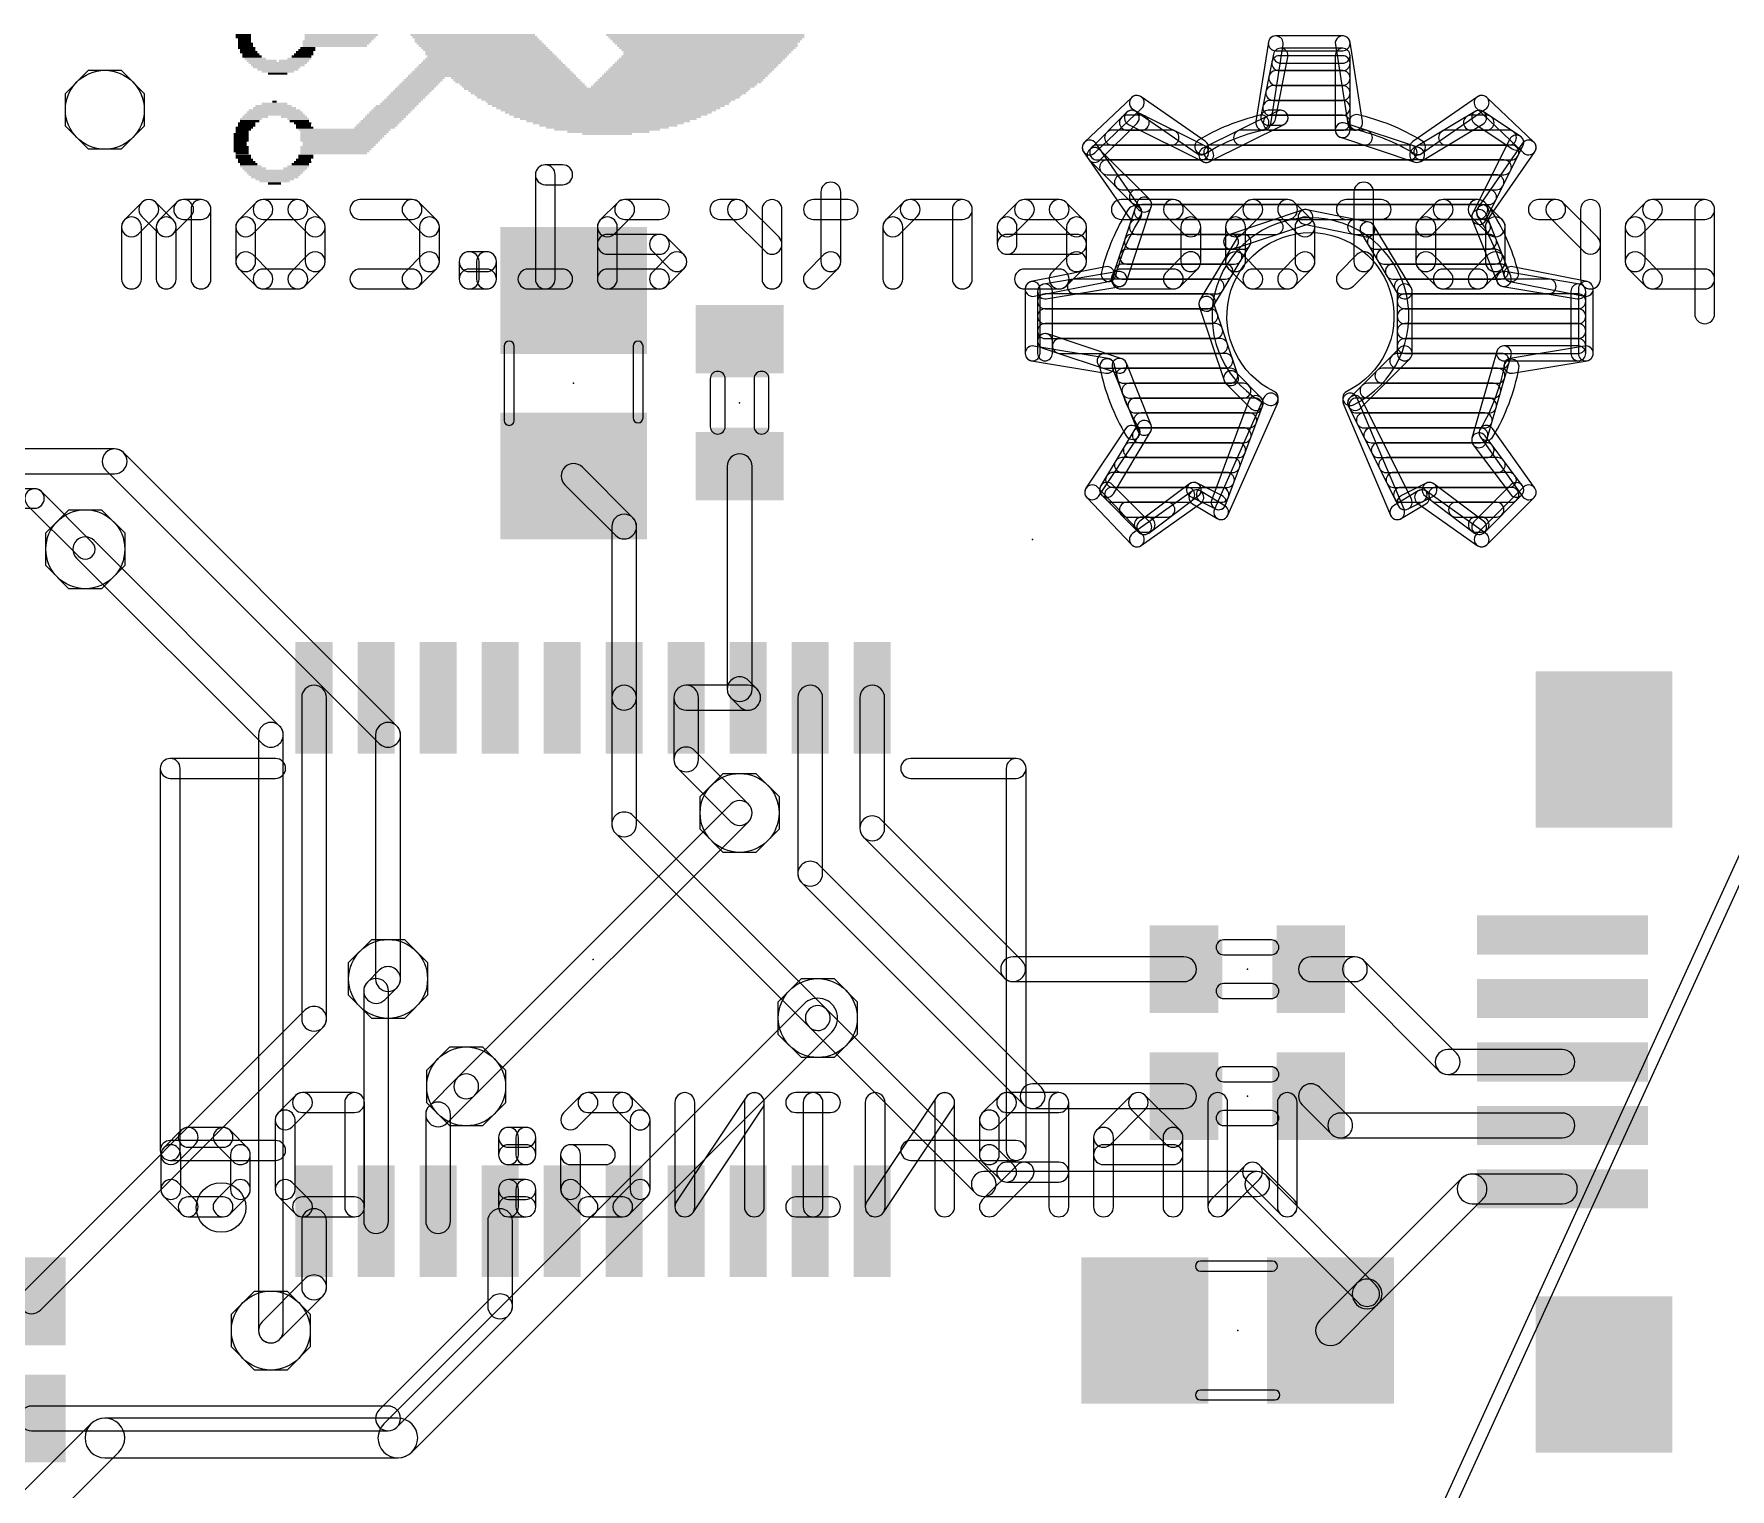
# Model space of a CAD drawing. Extents: x -21 to 88, y -12 to 76.
# Drawn here: x 59.37 to 76.74, y 17.98 to 32.88 of the extents above; entities that cross this region are included whole.
import ezdxf

# ---------------------------------------------------------------- set-up
doc = ezdxf.new("R2010")
doc.units = 0
for name, color, linetype in [('1', 22, 'CONTINUOUS'), ('16', 175, 'CONTINUOUS'), ('18', 82, 'CONTINUOUS'), ('20', 7, 'CONTINUOUS'), ('21', 253, 'CONTINUOUS'), ('22', 253, 'CONTINUOUS'), ('23', 7, 'CONTINUOUS'), ('51', 253, 'CONTINUOUS')]:
    doc.layers.add(name, color=color, linetype=linetype)

# ---------------------------------------------------------------- blocks, each defined once
blk = doc.blocks.new('RECT')
blk.add_solid([(-0.5, -0.5), (0.5, -0.5), (-0.5, 0.5), (0.5, 0.5)])
blk = doc.blocks.new('OCTAGONV')
blk.add_lwpolyline([(-0.5, -0.2071), (-0.5, 0.2071), (-0.2071, 0.5), (0.2071, 0.5), (0.5, 0.2071), (0.5, -0.2071), (0.2071, -0.5), (-0.2071, -0.5)], close=True)
blk = doc.blocks.new('ROUNDV')
blk.add_circle((0, 0), 0.5)

msp = doc.modelspace()

# ---------------------------------------------------------------- linework, layer by layer
at = {"layer": '1'}
for points in [[(66.473, 28.45), (66.473, 26.1672, 1), (66.727, 26.1672), (66.727, 28.45, 1)], [(65.5073, 27.9223), (64.9898, 28.4398, 1), (64.8102, 28.2602), (65.3277, 27.7427, 1)], [(56.75, 28.02), (59.38, 28.02, 1), (59.38, 28.22), (56.75, 28.22, 1)], [(59.3093, 28.0493), (59.8293, 27.5293, 1), (59.9707, 27.6707), (59.4507, 28.1907, 1)], [(65.5445, 26.0797), (65.5445, 27.8325, 1), (65.2905, 27.8325), (65.2905, 26.0797, 1)], [(66.5102, 26.0774), (66.5977, 25.9899, 1), (66.7773, 26.1695), (66.6898, 26.257, 1)], [(62.1155, 26.0797), (62.1155, 22.7925, 1), (62.3695, 22.7925), (62.3695, 26.0797, 1)], [(65.2905, 26.0797), (65.2905, 24.7825, 1), (65.5445, 24.7825), (65.5445, 26.0797, 1)], [(66.6875, 26.2067), (66.0525, 26.2067, 1), (66.0525, 25.9527), (66.6875, 25.9527, 1)], [(65.9255, 26.0797), (65.9255, 25.4475, 1), (66.1795, 25.4475), (66.1795, 26.0797, 1)], [(67.1955, 26.0797), (67.1955, 24.2775, 1), (67.4495, 24.2775), (67.4495, 26.0797, 1)], [(67.8305, 26.0797), (67.8305, 24.7425, 1), (68.0845, 24.7425), (68.0845, 26.0797, 1)], [(65.9627, 25.3577), (66.5102, 24.8102, 1), (66.6898, 24.9898), (66.1423, 25.5373, 1)], [(65.3277, 24.6927), (67.3102, 22.7102, 1), (67.4898, 22.8898), (65.5073, 24.8723, 1)], [(67.8677, 24.6527), (69.3102, 23.2102, 1), (69.4898, 23.3898), (68.0473, 24.8323, 1)], [(67.2327, 24.1877), (69.5102, 21.9102, 1), (69.6898, 22.0898), (67.4123, 24.3673, 1)], [(62.9673, 22.9877), (63.0898, 23.1102, 1), (62.9102, 23.2898), (62.7877, 23.1673, 1)], [(71.15, 23.427), (69.4, 23.427, 1), (69.4, 23.173), (71.15, 23.173, 1)], [(72.45, 23.173), (72.9, 23.173, 1), (72.9, 23.427), (72.45, 23.427, 1)], [(73.9398, 22.4398), (72.9898, 23.3898, 1), (72.8102, 23.2102), (73.7602, 22.2602, 1)], [(63.0045, 20.7203), (63.0045, 23.0775, 1), (62.7505, 23.0775), (62.7505, 20.7203, 1)], [(69.1898, 21.1898), (67.4898, 22.8898, 1), (67.3102, 22.7102), (69.0102, 21.0102, 1)], [(62.1527, 22.8823), (59.2602, 19.9898, 1), (59.4398, 19.8102), (62.3323, 22.7027, 1)], [(75.025, 22.477), (73.85, 22.477, 1), (73.85, 22.223), (75.025, 22.223, 1)], [(63.6023, 21.7227), (63.8898, 22.0102, 1), (63.7102, 22.1898), (63.4227, 21.9023, 1)], [(71.15, 22.127), (69.6, 22.127, 1), (69.6, 21.873), (71.15, 21.873, 1)], [(72.8398, 21.7898), (72.5398, 22.0898, 1), (72.3602, 21.9102), (72.6602, 21.6102, 1)], [(63.6395, 20.7203), (63.6395, 21.8125, 1), (63.3855, 21.8125), (63.3855, 20.7203, 1)], [(75.025, 21.827), (72.75, 21.827, 1), (72.75, 21.573), (75.025, 21.573, 1)], [(69.1, 20.973), (71.9, 20.973, 1), (71.9, 21.227), (69.1, 21.227, 1)], [(71.8102, 21.0102), (72.9352, 19.8852, 1), (73.1148, 20.0648), (71.9898, 21.1898, 1)], [(73.9922, 21.1578), (72.9172, 20.0828, 1), (73.1328, 19.8672), (74.2078, 20.9422, 1)], [(75.025, 21.2024), (74.1, 21.2024, 1), (74.1, 20.8976), (75.025, 20.8976, 1)], [(62.1155, 20.7203), (62.1155, 20.0425, 1), (62.3695, 20.0425), (62.3695, 20.7203, 1)], [(64.0205, 20.7203), (64.0205, 19.8475, 1), (64.2745, 19.8475), (64.2745, 20.7203, 1)], [(62.1527, 20.1323), (61.7102, 19.6898, 1), (61.8898, 19.5102), (62.3323, 19.9527, 1)], [(64.0577, 19.9373), (62.9102, 18.7898, 1), (63.0898, 18.6102), (64.2373, 19.7577, 1)], [(72.9172, 20.0828), (72.5422, 19.7078, 1), (72.7578, 19.4922), (73.1328, 19.8672, 1)], [(63, 18.827), (59.35, 18.827, 1), (59.35, 18.573), (63, 18.573, 1)]]:
    msp.add_lwpolyline(points, format="xyb", close=True, dxfattribs=at)
at = {"layer": '16'}
for points in [[(52.3, 28.373), (60.2, 28.373, 1), (60.2, 28.627), (52.3, 28.627, 1)], [(63.0898, 25.7898), (60.2898, 28.5898, 1), (60.1102, 28.4102), (62.9102, 25.6102, 1)], [(61.8898, 25.7898), (59.9898, 27.6898, 1), (59.8102, 27.5102), (61.7102, 25.6102, 1)], [(61.927, 19.6), (61.927, 25.7, 1), (61.673, 25.7), (61.673, 19.6, 1)], [(63.127, 23.2), (63.127, 25.7, 1), (62.873, 25.7), (62.873, 23.2, 1)], [(66.5102, 24.9898), (63.7102, 22.1898, 1), (63.8898, 22.0102), (66.6898, 24.8102, 1)], [(63.2437, 18.3563), (67.5437, 22.6563, 1), (67.2563, 22.9437), (62.9563, 18.6437, 1)], [(55.0437, 13.1563), (60.2437, 18.3563, 1), (59.9563, 18.6437), (54.7563, 13.4437, 1)], [(60.1, 18.2968), (63.1, 18.2968, 1), (63.1, 18.7032), (60.1, 18.7032, 1)]]:
    msp.add_lwpolyline(points, format="xyb", close=True, dxfattribs=at)
at = {"layer": '20'}
msp.add_lwpolyline([(79.4001, 24.7951, 1), (79.5999, 24.8049, 0.364), (64.6126, 40.9992, 1), (64.5874, 40.8008, -0.364)], format="xyb", close=True, dxfattribs=at)
at = {"layer": '21'}
for points in [[(72.0375, 31.9554), (72.1645, 32.7682, 1), (72.0139, 32.7918), (71.8869, 31.979, 1)], [(72.0892, 32.7038), (72.775, 32.7038, 1), (72.775, 32.8562), (72.0892, 32.8562, 1)], [(72.6997, 32.7682), (72.8267, 31.9554, 1), (72.9773, 31.979), (72.8503, 32.7918, 1)], [(72.0877, 32.0031), (72.2147, 32.6381, 1), (72.0653, 32.6679), (71.9383, 32.0329, 1)], [(72.1248, 32.5006), (72.775, 32.5006, 1), (72.775, 32.653), (72.1248, 32.653, 1)], [(72.14, 32.5768), (72.775, 32.5768, 1), (72.775, 32.7292), (72.14, 32.7292, 1)], [(72.6988, 32.653), (72.6988, 31.891, 1), (72.8512, 31.891), (72.8512, 32.653, 1)], [(72.0943, 32.3482), (72.775, 32.3482, 1), (72.775, 32.5006), (72.0943, 32.5006, 1)], [(72.0638, 32.1958), (72.775, 32.1958, 1), (72.775, 32.3482), (72.0638, 32.3482, 1)], [(70.2366, 31.6579), (70.7192, 32.1151, 1), (70.6144, 32.2257), (70.1318, 31.7685, 1)], [(70.6234, 32.1077), (71.2838, 31.6505, 1), (71.3706, 31.7759), (70.7102, 32.2331, 1)], [(72.0333, 32.0434), (72.775, 32.0434, 1), (72.775, 32.1958), (72.0333, 32.1958, 1)], [(73.5804, 31.6505), (74.2408, 32.1077, 1), (74.154, 32.2331), (73.4936, 31.7759, 1)], [(74.145, 32.1151), (74.6276, 31.6579, 1), (74.7324, 31.7685), (74.2498, 32.2257, 1)], [(70.2889, 31.5831), (70.6699, 31.9641, 1), (70.5621, 32.0719), (70.1811, 31.6909, 1)], [(70.5652, 31.891), (70.7176, 31.891, 1), (70.7176, 32.0434), (70.5652, 32.0434, 1)], [(70.5819, 31.9498), (71.3439, 31.5688, 1), (71.4121, 31.7052), (70.6501, 32.0862, 1)], [(71.9606, 31.8947, 1), (71.9258, 32.0431, 0.078), (71.2967, 31.7876, 1), (71.3753, 31.657, -0.078)], [(71.4121, 31.5688), (72.1741, 31.9498, 1), (72.1059, 32.0862), (71.3439, 31.7052, 1)], [(72.14, 32.0942), (72.013, 32.0942, 1), (72.013, 31.9418), (72.14, 31.9418, 1)], [(72.0384, 31.891), (72.775, 31.891, 1), (72.775, 32.0434), (72.0384, 32.0434, 1)], [(72.7509, 31.8187), (73.5129, 31.5647, 1), (73.5611, 31.7093), (72.7991, 31.9633, 1)], [(73.5068, 31.6524, 1), (73.586, 31.7826, 0.0807), (72.9325, 32.0479, 1), (72.8985, 31.8993, -0.0807)], [(73.5762, 31.5717), (74.2112, 31.9527, 1), (74.1328, 32.0833), (73.4978, 31.7023, 1)], [(74.0873, 31.891), (74.2482, 31.891, 1), (74.2482, 32.0434), (74.0873, 32.0434, 1)], [(74.1297, 31.9546), (74.5107, 31.7006, 1), (74.5953, 31.8274), (74.2143, 32.0814, 1)], [(70.7041, 31.0962), (70.2469, 31.7566, 1), (70.1215, 31.6698), (70.5787, 31.0094, 1)], [(70.4128, 31.7386), (71.0224, 31.7386, 1), (71.0224, 31.891), (70.4128, 31.891, 1)], [(71.7336, 31.7386), (73.0036, 31.7386, 1), (73.0036, 31.891), (71.7336, 31.891, 1)], [(73.8333, 31.7386), (74.4768, 31.7386, 1), (74.4768, 31.891), (73.8333, 31.891, 1)], [(74.4848, 31.7981), (74.1038, 31.0361, 1), (74.2402, 30.9679), (74.6212, 31.7299, 1)], [(74.6173, 31.7566), (74.1601, 31.0962, 1), (74.2855, 31.0094), (74.7427, 31.6698, 1)], [(70.7969, 31.1829), (70.2889, 31.6909, 1), (70.1811, 31.5831), (70.6891, 31.0751, 1)], [(70.2604, 31.5862), (71.3272, 31.5862, 1), (71.3272, 31.7386), (70.2604, 31.7386, 1)], [(71.4288, 31.5862), (73.4608, 31.5862, 1), (73.4608, 31.7386), (71.4288, 31.7386, 1)], [(73.5793, 31.5862), (74.5022, 31.5862, 1), (74.5022, 31.7386), (73.5793, 31.7386, 1)], [(70.362, 31.4338), (74.426, 31.4338, 1), (74.426, 31.5862), (70.362, 31.5862, 1)], [(70.5144, 31.2814), (74.3498, 31.2814, 1), (74.3498, 31.4338), (70.5144, 31.4338, 1)], [(70.6668, 31.129), (74.2736, 31.129, 1), (74.2736, 31.2814), (70.6668, 31.2814, 1)], [(70.7079, 30.9984, 1), (70.5791, 31.08, 0.0803), (70.304, 30.4363, 1), (70.4518, 30.3995, -0.0803)], [(70.5613, 30.3429), (70.8153, 31.1049, 1), (70.6707, 31.1531), (70.4167, 30.3911, 1)], [(70.7176, 30.9766), (74.1974, 30.9766, 1), (74.1974, 31.129), (70.7176, 31.129, 1)], [(74.4259, 30.3991, 1), (74.5735, 30.4367, 0.0844), (74.2834, 31.0908, 1), (74.1564, 31.0066, -0.0844)], [(70.6668, 30.8242), (72.0892, 30.8242, 1), (72.0892, 30.9766), (70.6668, 30.9766, 1)], [(72.818, 29.2164, 1), (72.8844, 29.0792, 4.3546), (72.0052, 29.0792, 1), (72.0716, 29.2164, -4.3546)], [(72.3699, 31.0743), (71.6079, 30.8203, 1), (71.6561, 30.6757), (72.4181, 30.9297, 1)], [(73.0439, 30.9497), (72.4089, 31.0767, 1), (72.3791, 30.9273), (73.0141, 30.8003, 1)], [(72.902, 30.8242), (74.2126, 30.8242, 1), (74.2126, 30.9766), (72.902, 30.9766, 1)], [(73.4753, 30.2792), (73.0943, 30.9142, 1), (72.9637, 30.8358), (73.3447, 30.2008, 1)], [(74.1013, 30.9737), (74.3553, 30.3387, 1), (74.4967, 30.3953), (74.2427, 31.0303, 1)], [(70.616, 30.6718), (71.632, 30.6718, 1), (71.632, 30.8242), (70.616, 30.8242, 1)], [(71.6937, 30.7872), (71.3127, 30.1522, 1), (71.4433, 30.0738), (71.8243, 30.7088, 1)], [(71.632, 30.6718), (71.759, 30.6718, 1), (71.759, 30.8242), (71.632, 30.8242, 1)], [(73.1052, 30.6718), (74.2736, 30.6718, 1), (74.2736, 30.8242), (73.1052, 30.8242, 1)], [(70.5652, 30.5194), (71.6676, 30.5194, 1), (71.6676, 30.6718), (70.5652, 30.6718, 1)], [(73.1966, 30.5194), (74.3346, 30.5194, 1), (74.3346, 30.6718), (73.1966, 30.6718, 1)], [(69.6149, 30.1907), (70.3769, 30.3431, 1), (70.3471, 30.4925), (69.5851, 30.3401, 1)], [(69.7395, 30.1648), (70.5015, 30.2918, 1), (70.4765, 30.4422), (69.7145, 30.3152, 1)], [(70.5144, 30.367), (71.5761, 30.367, 1), (71.5761, 30.5194), (70.5144, 30.5194, 1)], [(73.2881, 30.367), (74.3955, 30.367, 1), (74.3955, 30.5194), (73.2881, 30.5194, 1)], [(74.4135, 30.2918), (75.1755, 30.1648, 1), (75.2005, 30.3152), (74.4385, 30.4422, 1)], [(74.4873, 30.3431), (75.2493, 30.1907, 1), (75.2791, 30.3401), (74.5171, 30.4925, 1)], [(69.6762, 29.605), (69.6762, 30.2654, 1), (69.5238, 30.2654), (69.5238, 29.605, 1)], [(69.8032, 29.605), (69.8032, 30.24, 1), (69.6508, 30.24), (69.6508, 29.605, 1)], [(70.0318, 30.2146), (71.4847, 30.2146, 1), (71.4847, 30.367), (70.0318, 30.367, 1)], [(73.3795, 30.2146), (74.8832, 30.2146, 1), (74.8832, 30.367), (73.3795, 30.367, 1)], [(73.4862, 29.605), (73.4862, 30.24, 1), (73.3338, 30.24), (73.3338, 29.605, 1)], [(75.1118, 30.24), (75.1118, 29.605, 1), (75.2642, 29.605), (75.2642, 30.24, 1)], [(75.188, 30.2654), (75.188, 29.605, 1), (75.3404, 29.605), (75.3404, 30.2654, 1)], [(69.727, 30.0622), (71.3932, 30.0622, 1), (71.3932, 30.2146), (69.727, 30.2146, 1)], [(69.727, 29.9098), (71.4203, 29.9098, 1), (71.4203, 30.0622), (69.727, 30.0622, 1)], [(71.3057, 30.0889), (71.5597, 29.3269, 1), (71.7043, 29.3751), (71.4503, 30.1371, 1)], [(73.41, 30.0622), (75.188, 30.0622, 1), (75.188, 30.2146), (73.41, 30.2146, 1)], [(73.41, 29.9098), (75.188, 29.9098, 1), (75.188, 30.0622), (73.41, 30.0622, 1)], [(69.727, 29.7574), (71.4711, 29.7574, 1), (71.4711, 29.9098), (69.727, 29.9098, 1)], [(73.41, 29.7574), (75.188, 29.7574, 1), (75.188, 29.9098), (73.41, 29.9098, 1)], [(70.5131, 29.5503), (69.7511, 29.8043, 1), (69.7029, 29.6597), (70.4649, 29.4057, 1)], [(69.6508, 29.732), (69.6508, 29.605, 1), (69.8032, 29.605), (69.8032, 29.732, 1)], [(69.8794, 29.605), (71.5219, 29.605, 1), (71.5219, 29.7574), (69.8794, 29.7574, 1)], [(73.41, 29.605), (75.188, 29.605, 1), (75.188, 29.7574), (73.41, 29.7574, 1)], [(70.3745, 29.5532), (69.6125, 29.6802, 1), (69.5875, 29.5298), (70.3495, 29.4028, 1)], [(70.3366, 29.4526), (71.5727, 29.4526, 1), (71.5727, 29.605), (70.3366, 29.605, 1)], [(70.4384, 29.489, 1), (70.289, 29.459, 0.0861), (70.5592, 28.7612, 1), (70.6898, 28.8396, -0.0861)], [(70.8137, 28.8713), (70.5597, 29.5063, 1), (70.4183, 29.4497), (70.6723, 28.8147, 1)], [(72.9559, 29.0431), (73.4639, 29.5511, 1), (73.3561, 29.6589), (72.8481, 29.1509, 1)], [(73.3338, 29.4526), (74.4042, 29.4526, 1), (74.4042, 29.605), (73.3338, 29.605, 1)], [(74.3527, 29.6259), (74.0987, 28.7369, 1), (74.2453, 28.6951), (74.4993, 29.5841, 1)], [(74.183, 28.83, 1), (74.3138, 28.7518, 0.089), (74.5794, 29.4553, 1), (74.4296, 29.4831, -0.089)], [(75.188, 29.6812), (74.426, 29.6812, 1), (74.426, 29.5288), (75.188, 29.5288, 1)], [(75.2517, 29.6802), (74.4897, 29.5532, 1), (74.5147, 29.4028), (75.2767, 29.5298, 1)], [(70.5296, 29.3002), (71.6235, 29.3002, 1), (71.6235, 29.4526), (70.5296, 29.4526, 1)], [(71.5781, 29.2971), (71.8321, 29.0431, 1), (71.9399, 29.1509), (71.6859, 29.4049, 1)], [(73.1814, 29.3002), (74.3607, 29.3002, 1), (74.3607, 29.4526), (73.1814, 29.4526, 1)], [(70.5906, 29.1478), (71.759, 29.1478, 1), (71.759, 29.3002), (70.5906, 29.3002, 1)], [(71.9688, 29.1533), (71.4608, 28.0103, 1), (71.6, 27.9485), (72.108, 29.0915, 1)], [(73.404, 28.009), (72.9214, 29.152, 1), (72.781, 29.0928), (73.2636, 27.9498, 1)], [(73.029, 29.1478), (74.3171, 29.1478, 1), (74.3171, 29.3002), (73.029, 29.3002, 1)], [(70.6516, 28.9954), (71.8765, 28.9954, 1), (71.8765, 29.1478), (70.6516, 29.1478, 1)], [(71.8147, 29.1238), (71.4337, 28.1078, 1), (71.5763, 28.0542), (71.9573, 29.0702, 1)], [(73.4782, 28.1151), (72.9702, 29.1311, 1), (72.8338, 29.0629), (73.3418, 28.0469, 1)], [(72.9147, 28.9954), (74.2736, 28.9954, 1), (74.2736, 29.1478), (72.9147, 29.1478, 1)], [(70.273, 28.1403), (70.6794, 28.7499, 1), (70.5526, 28.8345), (70.1462, 28.2249, 1)], [(70.4273, 28.1688), (70.8083, 28.8038, 1), (70.6777, 28.8822), (70.2967, 28.2472, 1)], [(70.6973, 28.6906), (71.7622, 28.6906, 1), (71.7622, 28.843), (70.6973, 28.843, 1)], [(70.7125, 28.843), (71.8193, 28.843, 1), (71.8193, 28.9954), (70.7125, 28.9954, 1)], [(72.9909, 28.843), (74.2301, 28.843, 1), (74.2301, 28.9954), (72.9909, 28.9954, 1)], [(73.0671, 28.6906), (74.1865, 28.6906, 1), (74.1865, 28.843), (73.0671, 28.843, 1)], [(74.186, 28.7482), (74.6178, 28.1386, 1), (74.7422, 28.2266), (74.3104, 28.8362, 1)], [(70.6058, 28.5382), (71.705, 28.5382, 1), (71.705, 28.6906), (70.6058, 28.6906, 1)], [(73.1433, 28.5382), (74.2482, 28.5382, 1), (74.2482, 28.6906), (73.1433, 28.6906, 1)], [(74.111, 28.6703), (74.492, 28.1623, 1), (74.614, 28.2537), (74.233, 28.7617, 1)], [(70.5144, 28.3858), (71.6479, 28.3858, 1), (71.6479, 28.5382), (70.5144, 28.5382, 1)], [(73.2195, 28.3858), (74.3625, 28.3858, 1), (74.3625, 28.5382), (73.2195, 28.5382, 1)], [(70.423, 28.2334), (71.5907, 28.2334, 1), (71.5907, 28.3858), (70.423, 28.3858, 1)], [(73.2957, 28.2334), (74.4768, 28.2334, 1), (74.4768, 28.3858), (73.2957, 28.3858, 1)], [(70.7221, 27.7524), (70.2649, 28.235, 1), (70.1543, 28.1302), (70.6115, 27.6476, 1)], [(70.7969, 27.8809), (70.4159, 28.2619, 1), (70.3081, 28.1541), (70.6891, 27.7731, 1)], [(70.4128, 28.081), (71.1833, 28.081, 1), (71.1833, 28.2334), (70.4128, 28.2334, 1)], [(71.2324, 28.194), (70.6228, 27.7622, 1), (70.7108, 27.6378), (71.3204, 28.0696, 1)], [(71.2053, 28.269), (70.6973, 27.888, 1), (70.7887, 27.766), (71.2967, 28.147, 1)], [(71.5391, 28.1492), (71.2851, 28.2762, 1), (71.2169, 28.1398), (71.4709, 28.0128, 1)], [(71.5696, 28.0447), (71.3156, 28.1971, 1), (71.2372, 28.0665), (71.4912, 27.9141, 1)], [(71.3526, 28.081), (71.5336, 28.081, 1), (71.5336, 28.2334), (71.3526, 28.2334, 1)], [(73.5486, 28.1971), (73.2946, 28.0447, 1), (73.373, 27.9141), (73.627, 28.0665, 1)], [(73.3719, 28.081), (73.5624, 28.081, 1), (73.5624, 28.2334), (73.3719, 28.2334, 1)], [(73.6299, 28.2762), (73.3759, 28.1492, 1), (73.4441, 28.0128), (73.6981, 28.1398, 1)], [(74.2414, 27.7622), (73.6318, 28.194, 1), (73.5438, 28.0696), (74.1534, 27.6378, 1)], [(74.2177, 27.888), (73.7097, 28.269, 1), (73.6183, 28.147), (74.1263, 27.766, 1)], [(73.7317, 28.081), (74.5022, 28.081, 1), (74.5022, 28.2334), (73.7317, 28.2334, 1)], [(74.4991, 28.2619), (74.1181, 27.8809, 1), (74.2259, 27.7731), (74.6069, 28.1541, 1)], [(74.6261, 28.2365), (74.1435, 27.7539, 1), (74.2513, 27.6461), (74.7339, 28.1287, 1)], [(70.5652, 27.9286), (70.9801, 27.9286, 1), (70.9801, 28.081), (70.5652, 28.081, 1)], [(73.9349, 27.9286), (74.3498, 27.9286, 1), (74.3498, 28.081), (73.9349, 28.081, 1)], [(70.7176, 27.7762), (70.7769, 27.7762, 1), (70.7769, 27.9286), (70.7176, 27.9286, 1)], [(74.1381, 27.7762), (74.1974, 27.7762, 1), (74.1974, 27.9286), (74.1381, 27.9286, 1)], [(60.6677, 25.3558), (60.6677, 21.4442, 1), (60.8709, 21.4442), (60.8709, 25.3558, 1)], [(60.7693, 25.2542), (61.8488, 25.2542, 1), (61.8488, 25.4574), (60.7693, 25.4574, 1)], [(68.3512, 25.2542), (69.4307, 25.2542, 1), (69.4307, 25.4574), (68.3512, 25.4574, 1)], [(69.5323, 21.4442), (69.5323, 25.3558, 1), (69.3291, 25.3558), (69.3291, 21.4442, 1)], [(60.7693, 21.3426), (61.8488, 21.3426, 1), (61.8488, 21.5458), (60.7693, 21.5458, 1)], [(68.3512, 21.3426), (69.4307, 21.3426, 1), (69.4307, 21.5458), (68.3512, 21.5458, 1)]]:
    msp.add_lwpolyline(points, format="xyb", close=True, dxfattribs=at)
msp.add_circle((61.29, 20.86), 0.254, dxfattribs=at)
at = {"layer": '22'}
for points in [[(64.7877, 31.5359), (64.6097, 31.5359, 1), (64.6097, 31.3327), (64.7877, 31.3327, 1)], [(64.5081, 31.4343), (64.5081, 30.3666, 1), (64.7113, 30.3666), (64.7113, 31.4343, 1)], [(67.4316, 31.2564), (67.4316, 30.5446, 1), (67.6348, 30.5446), (67.6348, 31.2564, 1)], [(72.8888, 31.2564), (72.8888, 30.5446, 1), (73.092, 30.5446), (73.092, 31.2564, 1)], [(60.4789, 31.1502), (60.3009, 30.9723, 1), (60.4446, 30.8286), (60.6226, 31.0066, 1)], [(60.8005, 30.9723), (60.6226, 31.1502, 1), (60.4789, 31.0066), (60.6568, 30.8286, 1)], [(60.8348, 31.1502), (60.6568, 30.9723, 1), (60.8005, 30.8286), (60.9785, 31.0066, 1)], [(61.0846, 31.18), (60.9066, 31.18, 1), (60.9066, 30.9768), (61.0846, 30.9768, 1)], [(61.1862, 30.3666), (61.1862, 31.0784, 1), (60.983, 31.0784), (60.983, 30.3666, 1)], [(61.614, 30.8286), (61.792, 31.0066, 1), (61.6483, 31.1502), (61.4703, 30.9723, 1)], [(61.7201, 30.9768), (62.076, 30.9768, 1), (62.076, 31.18), (61.7201, 31.18, 1)], [(62.0042, 31.0066), (62.1821, 30.8286, 1), (62.3258, 30.9723), (62.1479, 31.1502, 1)], [(62.7116, 30.9768), (63.2454, 30.9768, 1), (63.2454, 31.18), (62.7116, 31.18, 1)], [(63.1736, 31.0066), (63.3515, 30.8286, 1), (63.4952, 30.9723), (63.3173, 31.1502, 1)], [(65.3514, 31.1502), (65.1734, 30.9723, 1), (65.3171, 30.8286), (65.4951, 31.0066, 1)], [(65.7791, 31.18), (65.4232, 31.18, 1), (65.4232, 30.9768), (65.7791, 30.9768, 1)], [(66.5757, 31.18), (66.3977, 31.18, 1), (66.3977, 30.9768), (66.5757, 30.9768, 1)], [(67.0034, 30.7943), (66.6475, 31.1502, 1), (66.5038, 31.0066), (66.8597, 30.6507, 1)], [(67.0332, 30.3666), (67.0332, 31.0784, 1), (66.83, 31.0784), (66.83, 30.3666, 1)], [(67.7112, 31.18), (67.3553, 31.18, 1), (67.3553, 30.9768), (67.7112, 30.9768, 1)], [(68.2749, 31.1502), (68.0969, 30.9723, 1), (68.2406, 30.8286), (68.4186, 31.0066, 1)], [(68.8806, 31.18), (68.3467, 31.18, 1), (68.3467, 30.9768), (68.8806, 30.9768, 1)], [(68.9822, 30.3666), (68.9822, 31.0784, 1), (68.779, 31.0784), (68.779, 30.3666, 1)], [(69.4443, 31.1502), (69.2663, 30.9723, 1), (69.41, 30.8286), (69.5879, 31.0066, 1)], [(69.872, 31.18), (69.5161, 31.18, 1), (69.5161, 30.9768), (69.872, 30.9768, 1)], [(70.1218, 30.9723), (69.9439, 31.1502, 1), (69.8002, 31.0066), (69.9781, 30.8286, 1)], [(70.5076, 30.9768), (71.0414, 30.9768, 1), (71.0414, 31.18), (70.5076, 31.18, 1)], [(70.9696, 31.0066), (71.1475, 30.8286, 1), (71.2912, 30.9723), (71.1133, 31.1502, 1)], [(71.7488, 30.8286), (71.9267, 31.0066, 1), (71.7831, 31.1502), (71.6051, 30.9723, 1)], [(71.8549, 30.9768), (72.2108, 30.9768, 1), (72.2108, 31.18), (71.8549, 31.18, 1)], [(72.139, 31.0066), (72.3169, 30.8286, 1), (72.4606, 30.9723), (72.2826, 31.1502, 1)], [(73.1684, 31.18), (72.8124, 31.18, 1), (72.8124, 30.9768), (73.1684, 30.9768, 1)], [(73.6978, 30.8286), (73.8757, 31.0066, 1), (73.7321, 31.1502), (73.5541, 30.9723, 1)], [(73.8039, 30.9768), (74.1598, 30.9768, 1), (74.1598, 31.18), (73.8039, 31.18, 1)], [(74.088, 31.0066), (74.2659, 30.8286, 1), (74.4096, 30.9723), (74.2316, 31.1502, 1)], [(74.9563, 31.18), (74.7784, 31.18, 1), (74.7784, 30.9768), (74.9563, 30.9768, 1)], [(75.3841, 30.7943), (75.0282, 31.1502, 1), (74.8845, 31.0066), (75.2404, 30.6507, 1)], [(75.4138, 30.3666), (75.4138, 31.0784, 1), (75.2106, 31.0784), (75.2106, 30.3666, 1)], [(75.8759, 31.1502), (75.698, 30.9723, 1), (75.8417, 30.8286), (76.0196, 31.0066, 1)], [(76.4816, 31.18), (75.9478, 31.18, 1), (75.9478, 30.9768), (76.4816, 30.9768, 1)], [(76.5832, 30.0107), (76.5832, 31.0784, 1), (76.38, 31.0784), (76.38, 30.0107, 1)], [(60.2712, 30.9005), (60.2712, 30.3666, 1), (60.4744, 30.3666), (60.4744, 30.9005, 1)], [(60.6271, 30.9005), (60.6271, 30.3666, 1), (60.8303, 30.3666), (60.8303, 30.9005, 1)], [(61.6438, 30.5446), (61.6438, 30.9005, 1), (61.4406, 30.9005), (61.4406, 30.5446, 1)], [(62.1524, 30.9005), (62.1524, 30.5446, 1), (62.3556, 30.5446), (62.3556, 30.9005, 1)], [(63.3218, 30.9005), (63.3218, 30.5446, 1), (63.525, 30.5446), (63.525, 30.9005, 1)], [(65.1437, 30.9005), (65.1437, 30.3666, 1), (65.3469, 30.3666), (65.3469, 30.9005, 1)], [(68.0672, 30.9005), (68.0672, 30.3666, 1), (68.2704, 30.3666), (68.2704, 30.9005, 1)], [(69.2366, 30.9005), (69.2366, 30.7225, 1), (69.4398, 30.7225), (69.4398, 30.9005, 1)], [(70.1516, 30.5446), (70.1516, 30.9005, 1), (69.9484, 30.9005), (69.9484, 30.5446, 1)], [(71.1178, 30.9005), (71.1178, 30.5446, 1), (71.321, 30.5446), (71.321, 30.9005, 1)], [(71.7786, 30.5446), (71.7786, 30.9005, 1), (71.5754, 30.9005), (71.5754, 30.5446, 1)], [(72.2872, 30.9005), (72.2872, 30.5446, 1), (72.4904, 30.5446), (72.4904, 30.9005, 1)], [(73.7275, 30.5446), (73.7275, 30.9005, 1), (73.5243, 30.9005), (73.5243, 30.5446, 1)], [(74.2361, 30.9005), (74.2361, 30.5446, 1), (74.4394, 30.5446), (74.4394, 30.9005, 1)], [(75.6682, 30.9005), (75.6682, 30.5446, 1), (75.8714, 30.5446), (75.8714, 30.9005, 1)], [(65.7791, 30.8241), (65.2453, 30.8241, 1), (65.2453, 30.6209), (65.7791, 30.6209, 1)], [(66.0289, 30.6164), (65.851, 30.7943, 1), (65.7073, 30.6507), (65.8852, 30.4727, 1)], [(69.3382, 30.6209), (70.05, 30.6209, 1), (70.05, 30.8241), (69.3382, 30.8241, 1)], [(61.792, 30.4384), (61.614, 30.6164, 1), (61.4703, 30.4727), (61.6483, 30.2948, 1)], [(62.1821, 30.6164), (62.0042, 30.4384, 1), (62.1479, 30.2948), (62.3258, 30.4727, 1)], [(63.3515, 30.6164), (63.1736, 30.4384, 1), (63.3173, 30.2948), (63.4952, 30.4727, 1)], [(64.0081, 30.6462), (63.8301, 30.6462, 1), (63.8301, 30.4429), (64.0081, 30.4429, 1)], [(63.7285, 30.5446), (63.7285, 30.3666, 1), (63.9317, 30.3666), (63.9317, 30.5446, 1)], [(64.1097, 30.3666), (64.1097, 30.5446, 1), (63.9065, 30.5446), (63.9065, 30.3666, 1)], [(65.851, 30.2948), (66.0289, 30.4727, 1), (65.8852, 30.6164), (65.7073, 30.4384, 1)], [(67.4614, 30.6164), (67.2834, 30.4384, 1), (67.4271, 30.2948), (67.6051, 30.4727, 1)], [(69.9439, 30.2948), (70.1218, 30.4727, 1), (69.9781, 30.6164), (69.8002, 30.4384, 1)], [(71.1475, 30.6164), (70.9696, 30.4384, 1), (71.1133, 30.2948), (71.2912, 30.4727, 1)], [(71.9267, 30.4384), (71.7488, 30.6164, 1), (71.6051, 30.4727), (71.7831, 30.2948, 1)], [(72.3169, 30.6164), (72.139, 30.4384, 1), (72.2826, 30.2948), (72.4606, 30.4727, 1)], [(72.9186, 30.6164), (72.7406, 30.4384, 1), (72.8843, 30.2948), (73.0622, 30.4727, 1)], [(73.8757, 30.4384), (73.6978, 30.6164, 1), (73.5541, 30.4727), (73.7321, 30.2948, 1)], [(74.2659, 30.6164), (74.088, 30.4384, 1), (74.2316, 30.2948), (74.4096, 30.4727, 1)], [(75.698, 30.4727), (75.8759, 30.2948, 1), (76.0196, 30.4384), (75.8417, 30.6164, 1)], [(62.076, 30.4682), (61.7201, 30.4682, 1), (61.7201, 30.265), (62.076, 30.265, 1)], [(63.2454, 30.4682), (62.7116, 30.4682, 1), (62.7116, 30.265), (63.2454, 30.265, 1)], [(63.8301, 30.265), (64.0081, 30.265, 1), (64.0081, 30.4682), (63.8301, 30.4682, 1)], [(64.7877, 30.4682), (64.4318, 30.4682, 1), (64.4318, 30.265), (64.7877, 30.265, 1)], [(65.2453, 30.265), (65.7791, 30.265, 1), (65.7791, 30.4682), (65.2453, 30.4682, 1)], [(69.5161, 30.265), (69.872, 30.265, 1), (69.872, 30.4682), (69.5161, 30.4682, 1)], [(71.0414, 30.4682), (70.5076, 30.4682, 1), (70.5076, 30.265), (71.0414, 30.265, 1)], [(72.2108, 30.4682), (71.8549, 30.4682, 1), (71.8549, 30.265), (72.2108, 30.265, 1)], [(74.1598, 30.4682), (73.8039, 30.4682, 1), (73.8039, 30.265), (74.1598, 30.265, 1)], [(75.9478, 30.265), (76.4816, 30.265, 1), (76.4816, 30.4682), (75.9478, 30.4682, 1)], [(62.0173, 21.6845), (62.1953, 21.8625, 1), (62.0516, 22.0062), (61.8736, 21.8282, 1)], [(62.1234, 21.8327), (62.6573, 21.8327, 1), (62.6573, 22.0359), (62.1234, 22.0359, 1)], [(62.5557, 21.9343), (62.5557, 20.8666, 1), (62.7589, 20.8666), (62.7589, 21.9343, 1)], [(64.9408, 21.6845), (65.1187, 21.8625, 1), (64.9751, 22.0062), (64.7971, 21.8282, 1)], [(65.0469, 21.8327), (65.4028, 21.8327, 1), (65.4028, 22.0359), (65.0469, 22.0359, 1)], [(65.331, 21.8625), (65.5089, 21.6845, 1), (65.6526, 21.8282), (65.4746, 22.0062, 1)], [(66.6656, 21.9907), (65.9538, 20.923, 1), (66.1229, 20.8102), (66.8347, 21.878, 1)], [(66.1399, 20.8666), (66.1399, 21.9343, 1), (65.9367, 21.9343), (65.9367, 20.8666, 1)], [(66.8518, 20.8666), (66.8518, 21.9343, 1), (66.6486, 21.9343), (66.6486, 20.8666, 1)], [(67.5298, 22.0359), (67.1738, 22.0359, 1), (67.1738, 21.8327), (67.5298, 21.8327, 1)], [(67.4534, 20.8666), (67.4534, 21.9343, 1), (67.2502, 21.9343), (67.2502, 20.8666, 1)], [(68.6146, 21.9907), (67.9028, 20.923, 1), (68.0719, 20.8102), (68.7837, 21.878, 1)], [(68.0889, 20.8666), (68.0889, 21.9343, 1), (67.8857, 21.9343), (67.8857, 20.8666, 1)], [(68.8007, 20.8666), (68.8007, 21.9343, 1), (68.5975, 21.9343), (68.5975, 20.8666, 1)], [(69.2628, 22.0062), (69.0849, 21.8282, 1), (69.2286, 21.6845), (69.4065, 21.8625, 1)], [(69.8685, 22.0359), (69.3347, 22.0359, 1), (69.3347, 21.8327), (69.8685, 21.8327, 1)], [(69.9701, 20.8666), (69.9701, 21.9343, 1), (69.7669, 21.9343), (69.7669, 20.8666, 1)], [(70.6102, 22.0062), (70.2543, 21.6502, 1), (70.398, 21.5066), (70.7539, 21.8625, 1)], [(71.1098, 21.6502), (70.7539, 22.0062, 1), (70.6102, 21.8625), (70.9661, 21.5066, 1)], [(71.5971, 20.8666), (71.5971, 21.9343, 1), (71.3939, 21.9343), (71.3939, 20.8666, 1)], [(72.1057, 21.9343), (72.1057, 20.8666, 1), (72.3089, 20.8666), (72.3089, 21.9343, 1)], [(62.0471, 21.0446), (62.0471, 21.7564, 1), (61.8439, 21.7564), (61.8439, 21.0446, 1)], [(65.4792, 21.7564), (65.4792, 21.0446, 1), (65.6824, 21.0446), (65.6824, 21.7564, 1)], [(69.0551, 21.7564), (69.0551, 21.4005, 1), (69.2583, 21.4005), (69.2583, 21.7564, 1)], [(60.8479, 21.3286), (61.0259, 21.5066, 1), (60.8822, 21.6502), (60.7042, 21.4723, 1)], [(60.954, 21.4768), (61.3099, 21.4768, 1), (61.3099, 21.68), (60.954, 21.68, 1)], [(61.2381, 21.5066), (61.416, 21.3286, 1), (61.5597, 21.4723), (61.3818, 21.6502, 1)], [(64.4114, 21.68), (64.2334, 21.68, 1), (64.2334, 21.4768), (64.4114, 21.4768, 1)], [(64.1318, 21.5784), (64.1318, 21.4005, 1), (64.335, 21.4005), (64.335, 21.5784, 1)], [(64.513, 21.4005), (64.513, 21.5784, 1), (64.3098, 21.5784), (64.3098, 21.4005, 1)], [(70.2245, 21.5784), (70.2245, 20.8666, 1), (70.4277, 20.8666), (70.4277, 21.5784, 1)], [(71.1395, 20.8666), (71.1395, 21.5784, 1), (70.9363, 21.5784), (70.9363, 20.8666, 1)], [(60.8777, 21.0446), (60.8777, 21.4005, 1), (60.6745, 21.4005), (60.6745, 21.0446, 1)], [(61.3863, 21.4005), (61.3863, 21.0446, 1), (61.5895, 21.0446), (61.5895, 21.4005, 1)], [(64.2334, 21.2989), (64.4114, 21.2989, 1), (64.4114, 21.5021), (64.2334, 21.5021, 1)], [(64.9706, 21.0446), (64.9706, 21.4005, 1), (64.7673, 21.4005), (64.7673, 21.0446, 1)], [(64.8689, 21.2989), (65.2249, 21.2989, 1), (65.2249, 21.5021), (64.8689, 21.5021, 1)], [(69.0849, 21.3286), (69.2628, 21.1507, 1), (69.4065, 21.2943), (69.2286, 21.4723, 1)], [(71.0379, 21.5021), (70.3261, 21.5021, 1), (70.3261, 21.2989), (71.0379, 21.2989, 1)], [(69.4408, 21.2943), (69.0849, 20.9384, 1), (69.2286, 20.7948), (69.5845, 21.1507, 1)], [(69.3347, 21.1209), (69.8685, 21.1209, 1), (69.8685, 21.3241), (69.3347, 21.3241, 1)], [(71.7796, 21.2943), (71.4237, 20.9384, 1), (71.5674, 20.7948), (71.9233, 21.1507, 1)], [(72.2792, 20.9384), (71.9233, 21.2943, 1), (71.7796, 21.1507), (72.1355, 20.7948, 1)], [(61.0259, 20.9384), (60.8479, 21.1164, 1), (60.7042, 20.9727), (60.8822, 20.7948, 1)], [(61.416, 21.1164), (61.2381, 20.9384, 1), (61.3818, 20.7948), (61.5597, 20.9727, 1)], [(62.1953, 20.9384), (62.0173, 21.1164, 1), (61.8736, 20.9727), (62.0516, 20.7948, 1)], [(64.4114, 21.1462), (64.2334, 21.1462, 1), (64.2334, 20.9429), (64.4114, 20.9429, 1)], [(64.1318, 21.0446), (64.1318, 20.8666, 1), (64.335, 20.8666), (64.335, 21.0446, 1)], [(64.513, 20.8666), (64.513, 21.0446, 1), (64.3098, 21.0446), (64.3098, 20.8666, 1)], [(65.1187, 20.9384), (64.9408, 21.1164, 1), (64.7971, 20.9727), (64.9751, 20.7948, 1)], [(65.5089, 21.1164), (65.331, 20.9384, 1), (65.4746, 20.7948), (65.6526, 20.9727, 1)], [(61.3099, 20.9682), (60.954, 20.9682, 1), (60.954, 20.765), (61.3099, 20.765, 1)], [(62.6573, 20.9682), (62.1234, 20.9682, 1), (62.1234, 20.765), (62.6573, 20.765, 1)], [(64.2334, 20.765), (64.4114, 20.765, 1), (64.4114, 20.9682), (64.2334, 20.9682, 1)], [(65.4028, 20.9682), (65.0469, 20.9682, 1), (65.0469, 20.765), (65.4028, 20.765, 1)], [(67.5298, 20.9682), (67.1738, 20.9682, 1), (67.1738, 20.765), (67.5298, 20.765, 1)]]:
    msp.add_lwpolyline(points, format="xyb", close=True, dxfattribs=at)
at = {"layer": '23'}
for p in [(64.9, 29.3), (66.6, 29.1), (69.6, 27.7), (65.1, 23.4), (71.8, 23.3), (71.8, 22), (71.7, 19.6)]:
    msp.add_point(p, dxfattribs=at)
at = {"layer": '51'}
for points in [[(69.1591, 7.373), (88.4092, 49.4645, 1), (88.291, 49.5186), (69.0409, 7.427, 1)], [(64.2908, 28.919), (64.2908, 29.681, 1), (64.1892, 29.681), (64.1892, 28.919, 1)], [(65.6108, 28.944), (65.6108, 29.681, 1), (65.5092, 29.681), (65.5092, 28.944, 1)], [(66.4522, 28.855), (66.4522, 29.345, 1), (66.2998, 29.345), (66.2998, 28.855, 1)], [(66.7478, 29.345), (66.7478, 28.855, 1), (66.9002, 28.855), (66.9002, 29.345, 1)], [(71.555, 23.4478), (72.045, 23.4478, 1), (72.045, 23.6002), (71.555, 23.6002, 1)], [(72.045, 23.1522), (71.555, 23.1522, 1), (71.555, 22.9998), (72.045, 22.9998, 1)], [(71.555, 22.1478), (72.045, 22.1478, 1), (72.045, 22.3002), (71.555, 22.3002, 1)], [(72.045, 21.8522), (71.555, 21.8522, 1), (71.555, 21.6998), (72.045, 21.6998, 1)], [(72.056, 20.3108), (71.319, 20.3108, 1), (71.319, 20.2092), (72.056, 20.2092, 1)], [(72.081, 18.9908), (71.319, 18.9908, 1), (71.319, 18.8892), (72.081, 18.8892, 1)]]:
    msp.add_lwpolyline(points, format="xyb", close=True, dxfattribs=at)

# ---------------------------------------------------------------- block references
at = {"layer": '1'}
for p, xscale, yscale, rotation in [((64.9, 30.25), 1.3, 1.5, 90), ((66.6, 29.75), 0.7, 0.9, 90), ((64.9, 28.35), 1.3, 1.5, 90), ((66.6, 28.45), 0.7, 0.9, 90), ((75.45, 25.55), 1.6, 1.4, 90), ((75.025, 23.65), 1.75, 0.4, 180), ((71.15, 23.3), 0.7, 0.9, 180), ((72.45, 23.3), 0.7, 0.9, 180), ((75.025, 23), 1.75, 0.4, 180), ((71.15, 22), 0.7, 0.9, 180), ((72.45, 22), 0.7, 0.9, 180), ((75.025, 22.35), 1.75, 0.4, 180), ((75.025, 21.7), 1.75, 0.4, 180), ((62.2425, 20.7203), 0.381, 1.143, 180), ((62.8775, 20.7203), 0.381, 1.143, 180), ((63.5125, 20.7203), 0.381, 1.143, 180), ((64.1475, 20.7203), 0.381, 1.143, 180), ((64.7825, 20.7203), 0.381, 1.143, 180), ((65.4175, 20.7203), 0.381, 1.143, 180), ((66.0525, 20.7203), 0.381, 1.143, 180), ((66.6875, 20.7203), 0.381, 1.143, 180), ((67.3225, 20.7203), 0.381, 1.143, 180), ((67.9575, 20.7203), 0.381, 1.143, 180), ((75.025, 21.05), 1.75, 0.4, 180), ((70.75, 19.6), 1.3, 1.5, 180), ((72.65, 19.6), 1.3, 1.5, 180), ((75.45, 19.15), 1.6, 1.4, 90)]:
    msp.add_blockref('RECT', p, dxfattribs=dict(at, xscale=xscale, yscale=yscale, rotation=rotation))
for p, xscale, yscale in [((62.2425, 26.0797), 0.381, 1.143), ((62.8775, 26.0797), 0.381, 1.143), ((63.5125, 26.0797), 0.381, 1.143), ((64.1475, 26.0797), 0.381, 1.143), ((64.7825, 26.0797), 0.381, 1.143), ((65.4175, 26.0797), 0.381, 1.143), ((66.0525, 26.0797), 0.381, 1.143), ((66.6875, 26.0797), 0.381, 1.143), ((67.3225, 26.0797), 0.381, 1.143), ((67.9575, 26.0797), 0.381, 1.143), ((59.35, 19.9), 0.7, 0.9), ((59.35, 18.7), 0.7, 0.9)]:
    msp.add_blockref('RECT', p, dxfattribs=dict(at, xscale=xscale, yscale=yscale))
at = {"layer": '18', "xscale": 0.808, "yscale": 0.808}
for name, p in [('OCTAGONV', (60.1, 32.1)), ('ROUNDV', (60.1, 32.1)), ('ROUNDV', (60.1, 32.1)), ('OCTAGONV', (60.1, 32.1)), ('OCTAGONV', (59.9, 27.6)), ('ROUNDV', (59.9, 27.6)), ('ROUNDV', (59.9, 27.6)), ('OCTAGONV', (59.9, 27.6)), ('OCTAGONV', (66.6, 24.9)), ('ROUNDV', (66.6, 24.9)), ('ROUNDV', (66.6, 24.9)), ('OCTAGONV', (66.6, 24.9)), ('OCTAGONV', (63, 23.2)), ('ROUNDV', (63, 23.2)), ('ROUNDV', (63, 23.2)), ('OCTAGONV', (63, 23.2)), ('OCTAGONV', (67.4, 22.8)), ('ROUNDV', (67.4, 22.8)), ('ROUNDV', (67.4, 22.8)), ('OCTAGONV', (67.4, 22.8)), ('OCTAGONV', (63.8, 22.1)), ('ROUNDV', (63.8, 22.1)), ('ROUNDV', (63.8, 22.1)), ('OCTAGONV', (63.8, 22.1)), ('OCTAGONV', (61.8, 19.6)), ('ROUNDV', (61.8, 19.6)), ('ROUNDV', (61.8, 19.6)), ('OCTAGONV', (61.8, 19.6))]:
    msp.add_blockref(name, p, dxfattribs=at)
at = {"layer": '21'}
for p, xscale, yscale in [((61.5181, 32.8653), 0.1543, 0.022), ((61.5181, 32.8433), 0.1543, 0.022), ((61.5291, 32.8213), 0.1323, 0.022), ((62.5212, 32.8653), 0.7496, 0.022), ((62.5102, 32.8433), 0.7276, 0.022), ((62.4992, 32.8213), 0.7055, 0.022), ((63.8661, 32.8653), 1.2787, 0.022), ((63.8882, 32.8433), 1.2787, 0.022), ((63.9102, 32.8213), 1.2787, 0.022), ((66.2472, 32.8653), 2.0283, 0.022), ((66.2582, 32.8433), 2.0063, 0.022), ((66.2582, 32.8213), 1.9622, 0.022), ((61.5291, 32.7992), 0.1323, 0.022), ((61.5401, 32.7772), 0.1543, 0.0221), ((61.5401, 32.7551), 0.1543, 0.022), ((61.5512, 32.7331), 0.1764, 0.022), ((61.5622, 32.711), 0.1543, 0.022), ((61.5732, 32.689), 0.1764, 0.022), ((61.5953, 32.6669), 0.1764, 0.022), ((61.6063, 32.6449), 0.1984, 0.022), ((62.1134, 32.6449), 0.1984, 0.022), ((62.1354, 32.6669), 0.1984, 0.022), ((62.1464, 32.689), 0.1764, 0.022), ((62.1685, 32.711), 0.1764, 0.022), ((62.1795, 32.7331), 0.1543, 0.022), ((62.4771, 32.7992), 0.7055, 0.022), ((62.4661, 32.7772), 0.6835, 0.0221), ((62.4551, 32.7551), 0.6614, 0.022), ((63.9212, 32.7992), 1.3008, 0.022), ((63.9433, 32.7772), 1.3008, 0.0221), ((63.9653, 32.7551), 1.3008, 0.022), ((63.9874, 32.7331), 1.3008, 0.022), ((64.0094, 32.711), 1.3008, 0.022), ((64.0315, 32.689), 1.3008, 0.022), ((64.0425, 32.6669), 1.3228, 0.022), ((64.0645, 32.6449), 1.3228, 0.022), ((66.2582, 32.7992), 1.9181, 0.022), ((66.2582, 32.7772), 1.874, 0.0221), ((66.2693, 32.7551), 1.852, 0.022), ((66.2693, 32.7331), 1.8079, 0.022), ((66.2693, 32.711), 1.7638, 0.022), ((66.2362, 32.6449), 1.6976, 0.022), ((66.2582, 32.6669), 1.6976, 0.022), ((66.2693, 32.689), 1.7197, 0.022), ((61.6393, 32.6228), 0.2205, 0.022), ((61.7055, 32.6008), 0.3087, 0.022), ((61.8708, 32.5787), 0.5953, 0.0221), ((61.8708, 32.5567), 0.5512, 0.022), ((61.8598, 32.5346), 0.485, 0.022), ((61.8708, 32.5126), 0.4189, 0.022), ((61.8708, 32.4905), 0.3307, 0.022), ((61.8708, 32.4685), 0.1984, 0.022), ((62.0362, 32.6008), 0.3087, 0.022), ((62.0913, 32.6228), 0.2425, 0.022), ((64.0645, 32.4685), 1.6756, 0.022), ((64.0645, 32.4905), 1.6315, 0.022), ((64.0645, 32.5126), 1.5874, 0.022), ((64.0645, 32.5346), 1.5433, 0.022), ((64.0645, 32.5567), 1.4992, 0.022), ((64.0645, 32.5787), 1.4551, 0.0221), ((64.0645, 32.6008), 1.411, 0.022), ((64.0645, 32.6228), 1.3669, 0.022), ((66.0598, 32.4685), 1.6976, 0.022), ((66.0819, 32.4905), 1.6976, 0.022), ((66.1039, 32.5126), 1.6976, 0.022), ((66.126, 32.5346), 1.6976, 0.022), ((66.148, 32.5567), 1.6976, 0.022), ((66.17, 32.5787), 1.6976, 0.0221), ((66.1921, 32.6008), 1.6976, 0.022), ((66.2141, 32.6228), 1.6976, 0.022), ((63.2708, 32.3142), 0.3968, 0.022), ((63.2929, 32.3362), 0.3968, 0.022), ((63.3149, 32.3583), 0.3969, 0.0221), ((63.337, 32.3803), 0.3969, 0.022), ((63.359, 32.4024), 0.3969, 0.022), ((63.3811, 32.4244), 0.3969, 0.022), ((64.0645, 32.4465), 1.7197, 0.022), ((64.296, 32.4244), 1.3008, 0.022), ((64.3181, 32.4024), 1.3008, 0.022), ((64.3401, 32.3803), 1.3008, 0.022), ((64.3732, 32.3583), 1.2787, 0.0221), ((64.3953, 32.3362), 1.2787, 0.022), ((65.2441, 32.3142), 2.9323, 0.022), ((65.9165, 32.3362), 1.6756, 0.022), ((65.9386, 32.3583), 1.6756, 0.0221), ((65.9716, 32.3803), 1.6976, 0.022), ((65.9937, 32.4024), 1.6976, 0.022), ((66.0157, 32.4244), 1.6976, 0.022), ((66.0378, 32.4465), 1.6976, 0.022), ((61.8268, 32.1378), 0.3748, 0.0221), ((61.8378, 32.1598), 0.2646, 0.022), ((61.8378, 32.1819), 0.0441, 0.022), ((63.0834, 32.1378), 0.4189, 0.0221), ((63.1165, 32.1598), 0.3969, 0.022), ((63.1386, 32.1819), 0.3969, 0.022), ((63.1606, 32.2039), 0.3969, 0.022), ((63.1827, 32.226), 0.3969, 0.022), ((63.2047, 32.248), 0.3969, 0.022), ((63.2267, 32.2701), 0.3969, 0.022), ((63.2488, 32.2921), 0.3969, 0.022), ((65.2551, 32.2921), 2.8661, 0.022), ((65.2551, 32.2701), 2.822, 0.022), ((65.2551, 32.248), 2.7339, 0.022), ((65.2551, 32.226), 2.6898, 0.022), ((65.2551, 32.2039), 2.6016, 0.022), ((65.2551, 32.1819), 2.5134, 0.022), ((65.2551, 32.1598), 2.4693, 0.022), ((65.2551, 32.1378), 2.3811, 0.0221), ((61.5512, 31.9614), 0.1764, 0.022), ((61.5842, 31.9835), 0.1984, 0.022), ((61.5953, 32.0055), 0.2205, 0.022), ((61.6393, 32.0276), 0.2646, 0.022), ((61.8378, 32.0496), 0.6173, 0.022), ((61.8378, 32.0716), 0.5732, 0.022), ((61.8378, 32.0937), 0.5291, 0.022), ((61.8378, 32.1157), 0.4409, 0.022), ((62.0362, 32.0276), 0.2646, 0.022), ((62.0803, 32.0055), 0.2205, 0.022), ((62.0913, 31.9835), 0.1984, 0.022), ((62.1244, 31.9614), 0.1764, 0.022), ((62.9071, 31.9614), 0.4189, 0.022), ((62.9291, 31.9835), 0.4189, 0.022), ((62.9512, 32.0055), 0.4189, 0.022), ((62.9732, 32.0276), 0.4189, 0.022), ((62.9953, 32.0496), 0.4189, 0.022), ((63.0173, 32.0716), 0.4189, 0.022), ((63.0393, 32.0937), 0.4189, 0.022), ((63.0614, 32.1157), 0.4189, 0.022), ((65.2551, 32.1157), 2.2929, 0.022), ((65.2551, 32.0937), 2.2047, 0.022), ((65.2551, 32.0716), 2.1165, 0.022), ((65.2551, 32.0496), 2.0283, 0.022), ((65.2441, 32.0276), 1.9181, 0.022), ((65.2551, 32.0055), 1.8079, 0.022), ((65.2551, 31.9835), 1.6756, 0.022), ((65.2551, 31.9614), 1.5433, 0.022), ((61.496, 31.8512), 0.1543, 0.022), ((61.496, 31.8291), 0.1543, 0.022), ((61.496, 31.8071), 0.1543, 0.022), ((61.496, 31.785), 0.1543, 0.022), ((61.5291, 31.9173), 0.1764, 0.022), ((61.5181, 31.8953), 0.1543, 0.022), ((61.5071, 31.8732), 0.1323, 0.022), ((61.5512, 31.9394), 0.1764, 0.0221), ((62.1354, 31.9394), 0.1543, 0.0221), ((62.1464, 31.9173), 0.1764, 0.022), ((62.5543, 31.8953), 0.948, 0.022), ((62.5212, 31.8071), 0.8378, 0.022), ((62.5102, 31.785), 0.8157, 0.022), ((62.5543, 31.8732), 0.9039, 0.022), ((62.5433, 31.8512), 0.8819, 0.022), ((62.5323, 31.8291), 0.8598, 0.022), ((62.863, 31.9173), 0.4189, 0.022), ((62.885, 31.9394), 0.4189, 0.0221), ((65.2551, 31.9394), 1.411, 0.0221), ((65.2441, 31.9173), 1.2567, 0.022), ((65.2441, 31.8953), 1.0803, 0.022), ((65.2551, 31.8732), 0.8378, 0.022), ((65.2441, 31.8512), 0.5071, 0.022), ((61.485, 31.763), 0.1323, 0.022), ((61.485, 31.7409), 0.1323, 0.022), ((61.496, 31.7189), 0.1543, 0.0221), ((61.496, 31.6968), 0.1543, 0.022), ((61.496, 31.6748), 0.1543, 0.022), ((61.5181, 31.6307), 0.1543, 0.022), ((61.5181, 31.6087), 0.1543, 0.022), ((61.5071, 31.6528), 0.1323, 0.022), ((62.1575, 31.6307), 0.1543, 0.022), ((62.1575, 31.6087), 0.1543, 0.022), ((62.4771, 31.7189), 0.7496, 0.0221), ((62.4661, 31.6968), 0.7276, 0.022), ((62.4551, 31.6748), 0.7055, 0.022), ((62.4441, 31.6528), 0.6835, 0.022), ((62.5102, 31.763), 0.7717, 0.022), ((62.4992, 31.7409), 0.7496, 0.022), ((61.5401, 31.5866), 0.1543, 0.022), ((61.5512, 31.5646), 0.1764, 0.022), ((61.5732, 31.5425), 0.1764, 0.022), ((61.5953, 31.5205), 0.2205, 0.0221), ((61.6283, 31.4984), 0.2425, 0.022), ((61.8378, 31.4764), 0.6173, 0.022), ((61.8378, 31.4543), 0.5732, 0.022), ((61.8378, 31.4323), 0.5291, 0.022), ((62.0472, 31.4984), 0.2425, 0.022), ((62.0803, 31.5205), 0.2205, 0.0221), ((62.1023, 31.5425), 0.1764, 0.022), ((62.1244, 31.5646), 0.1764, 0.022), ((62.1354, 31.5866), 0.1543, 0.022), ((61.8378, 31.4102), 0.485, 0.022), ((61.8378, 31.3882), 0.3969, 0.022), ((61.8378, 31.3661), 0.3087, 0.022), ((61.8378, 31.3441), 0.1323, 0.022)]:
    msp.add_blockref('RECT', p, dxfattribs=dict(at, xscale=xscale, yscale=yscale))
at = {"layer": '51'}
for p, xscale, yscale, rotation in [((64.8989, 30.0307), 0.7501, 1.4501, 90), ((66.6048, 29.5088), 0.3, 0.5999, 90), ((64.8989, 28.5829), 0.7501, 1.4501, 90), ((66.6048, 28.696), 0.3, 0.5999, 90), ((62.2425, 26.067), 0.254, 0.635, 180), ((62.8775, 26.067), 0.254, 0.635, 180), ((63.5125, 26.067), 0.254, 0.635, 180), ((64.1475, 26.067), 0.254, 0.635, 180), ((64.7825, 26.067), 0.254, 0.635, 180), ((65.4175, 26.067), 0.254, 0.635, 180), ((66.0525, 26.067), 0.254, 0.635, 180), ((66.6875, 26.067), 0.254, 0.635, 180), ((67.3225, 26.067), 0.254, 0.635, 180), ((67.9575, 26.067), 0.254, 0.635, 180), ((71.3912, 23.3049), 0.3, 0.5999, 180), ((72.204, 23.3049), 0.3, 0.5999, 180), ((71.3912, 22.0049), 0.3, 0.5999, 180), ((72.204, 22.0049), 0.3, 0.5999, 180), ((70.9694, 19.5989), 0.7501, 1.4501, 180), ((72.4172, 19.5989), 0.7501, 1.4501, 180)]:
    msp.add_blockref('RECT', p, dxfattribs=dict(at, xscale=xscale, yscale=yscale, rotation=rotation))
at = {"layer": '51', "xscale": 0.254, "yscale": 0.635}
for p in [(62.2425, 20.733), (62.8775, 20.733), (63.5125, 20.733), (64.1475, 20.733), (64.7825, 20.733), (65.4175, 20.733), (66.0525, 20.733), (66.6875, 20.733), (67.3225, 20.733), (67.9575, 20.733)]:
    msp.add_blockref('RECT', p, dxfattribs=at)

doc.saveas('drawing.dxf')
